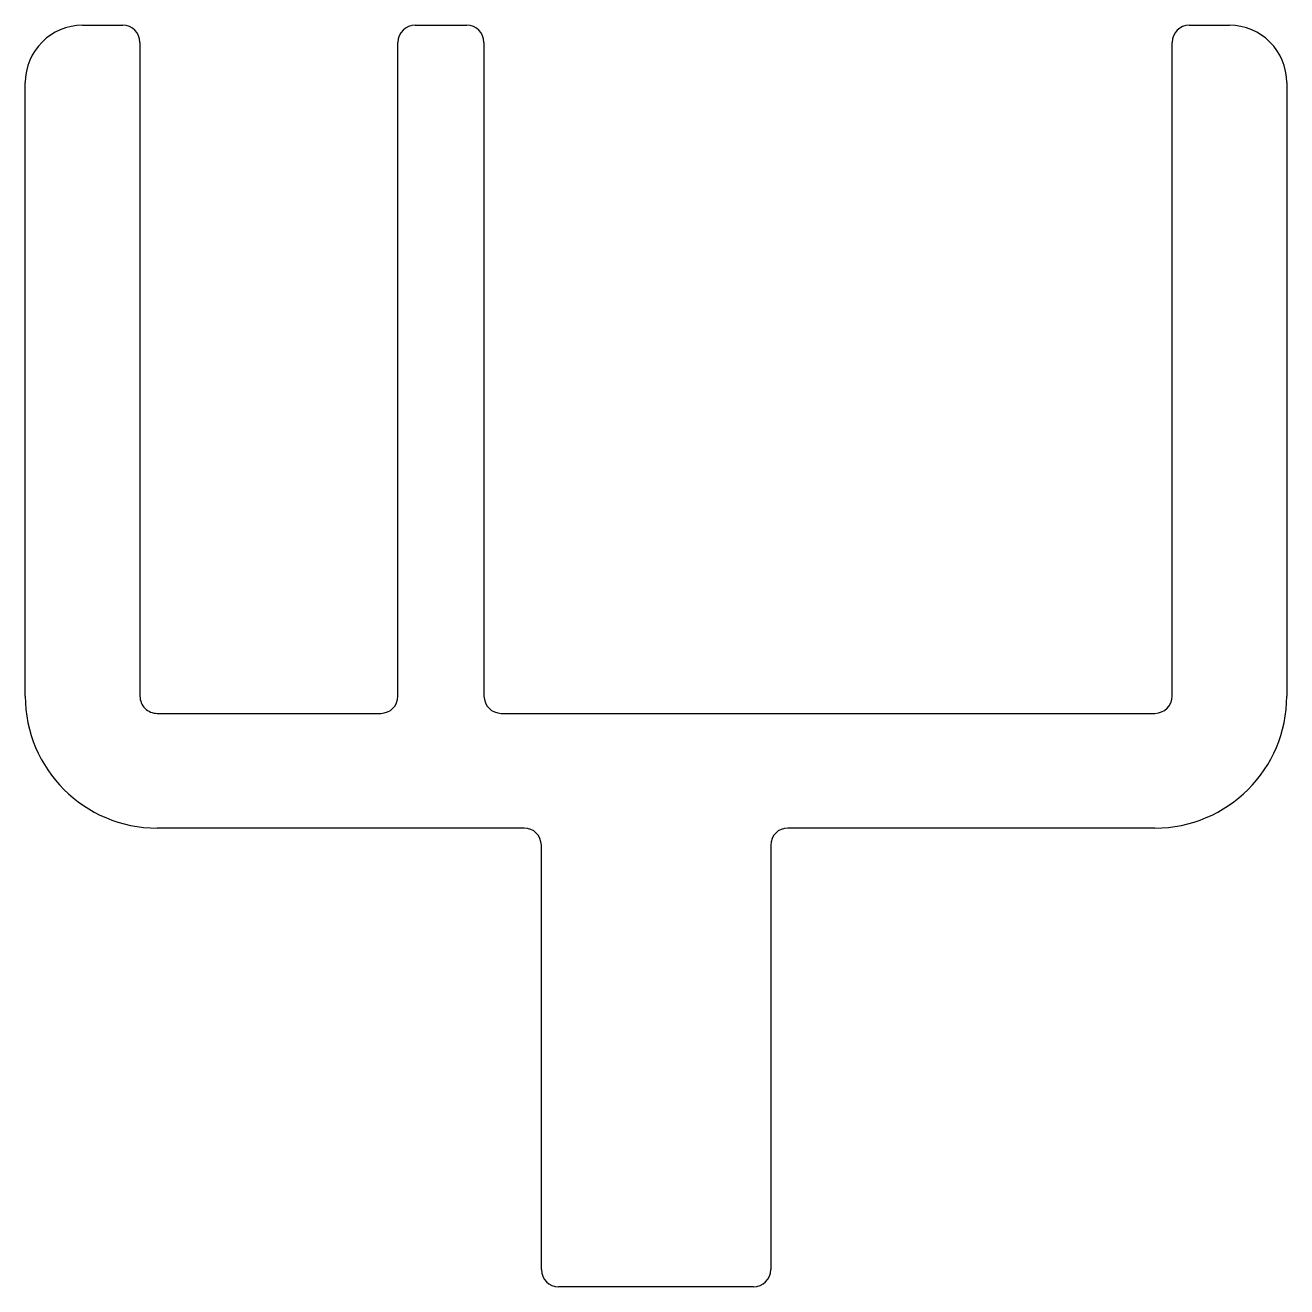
# Model space of a CAD drawing. Extents: x 1735.7 to 1757.7, y 1918.4 to 1940.4.
import ezdxf

# ---------------------------------------------------------------- set-up
doc = ezdxf.new("R2010")
doc.units = 0
doc.layers.get('0').update_dxf_attribs({"linetype": 'CONTINUOUS'})

msp = doc.modelspace()

# ---------------------------------------------------------------- linework, layer by layer
at = {"color": 7}
for p, q in [((1736.712, 1940.446), (1737.412, 1940.446)), ((1742.512, 1940.446), (1743.412, 1940.446)), ((1756.012, 1940.446), (1756.712, 1940.446)), ((1737.712, 1940.146), (1737.712, 1928.746)), ((1742.212, 1928.746), (1742.212, 1940.146)), ((1743.712, 1940.146), (1743.712, 1928.746)), ((1755.712, 1928.746), (1755.712, 1940.146)), ((1735.712, 1928.746), (1735.712, 1939.446)), ((1757.712, 1939.446), (1757.712, 1928.746)), ((1738.012, 1928.446), (1741.912, 1928.446)), ((1744.012, 1928.446), (1755.412, 1928.446)), ((1744.412, 1926.446), (1738.012, 1926.446)), ((1755.412, 1926.446), (1749.012, 1926.446)), ((1744.712, 1918.746), (1744.712, 1926.146)), ((1748.712, 1926.146), (1748.712, 1918.746)), ((1748.412, 1918.446), (1745.012, 1918.446))]:
    msp.add_line(p, q, dxfattribs=at)
for centre, radius, start, end in [((1736.712, 1939.446), 1, 90, 180), ((1737.412, 1940.146), 0.3, 359.9813, 89.9813), ((1742.512, 1940.146), 0.3, 90, 180), ((1743.412, 1940.146), 0.3, 0, 90), ((1756.012, 1940.146), 0.3, 90, 180), ((1756.712, 1939.446), 1, 0, 90), ((1738.012, 1928.746), 2.3, 180, 270), ((1738.012, 1928.746), 0.3, 179.9997, 269.9997), ((1741.912, 1928.746), 0.3, 269.9953, 359.9953), ((1744.012, 1928.746), 0.3, 180, 270), ((1755.412, 1928.746), 2.3, 270, 360), ((1755.412, 1928.746), 0.3, 270, 360), ((1744.412, 1926.146), 0.3, 0, 90), ((1749.012, 1926.146), 0.3, 90, 180), ((1745.012, 1918.746), 0.3, 180, 270), ((1748.412, 1918.746), 0.3, 270, 0)]:
    msp.add_arc(centre, radius, start, end, dxfattribs=at)

doc.saveas('drawing.dxf')
